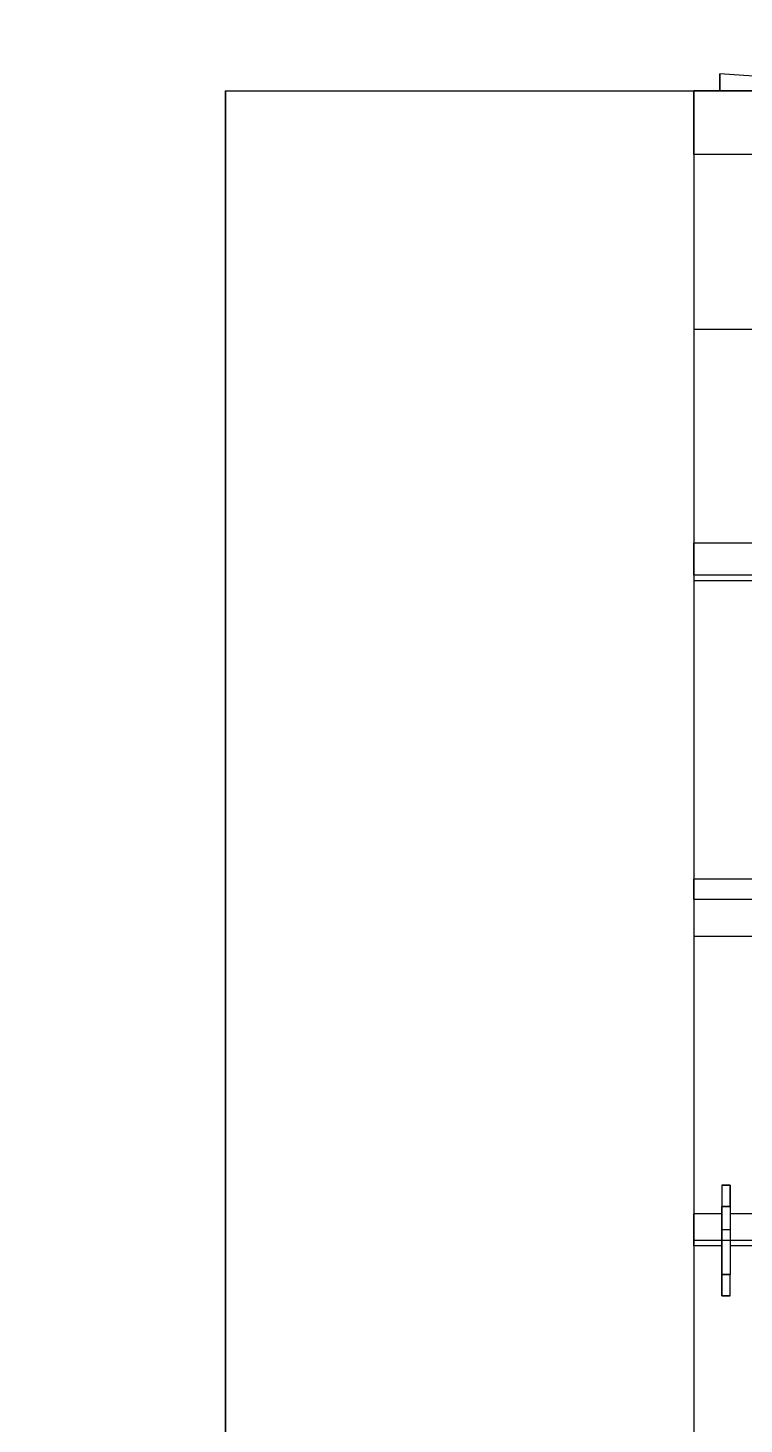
# Model space of a CAD drawing. Header units: inches. Extents: x 517790 to 538444, y 301815 to 302461.
# Drawn here: x 517871.224 to 517872.961, y 302344.697 to 302348.085 of the extents above; entities that cross this region are included whole.
import ezdxf

# ---------------------------------------------------------------- set-up
doc = ezdxf.new("R2010")
doc.units = ezdxf.units.IN
doc.header["$MEASUREMENT"] = 0
doc.linetypes.add('BLAST PROOF PARTITION-EMBED 1_DWG$0$DIVIDE2', pattern=[0.625, 0.25, -0.125, 0, -0.125, 0, -0.125])
doc.layers.add('Layout', color=6, linetype='Continuous', lineweight=15)
doc.layers.add('硅胶总平面底图 工艺装置区', color=253, linetype='Continuous')
doc.layers.add('硅胶总平面底图0804', color=253, linetype='Continuous')

msp = doc.modelspace()

# ---------------------------------------------------------------- linework, layer by layer
at = {"layer": 'Layout', "color": 9, "lineweight": -3}
msp.add_arc((517876.9169, 302345.3007), 11.9999, 86.22389, 180, dxfattribs=at)
at = {"layer": '硅胶总平面底图 工艺装置区', "color": 253, "linetype": 'Continuous', "lineweight": -3}
for p, q in [((517872.9018, 302347.9672), (517872.9017, 302347.9323)), ((517872.9023, 302347.9734), (517872.9018, 302347.9672)), ((517872.9022, 302347.9323), (517872.9023, 302347.9734)), ((517873.0067, 302347.9663), (517872.9023, 302347.9734)), ((517874.6993, 302347.9323), (517872.8393, 302347.9323)), ((517872.8393, 302347.7773), (517872.8393, 302347.9323)), ((517872.8393, 302347.9323), (517872.8393, 302339.6658)), ((517872.8393, 302347.9323), (517872.9943, 302347.9323)), ((517874.6993, 302347.7773), (517872.8393, 302347.7773)), ((517872.8393, 302347.3537), (517873.0055, 302347.3537)), ((517873.79, 302346.8344), (517872.8393, 302346.8344)), ((517872.8393, 302346.7569), (517872.8393, 302346.8344)), ((517873.79, 302346.7569), (517872.8393, 302346.7569)), ((517872.8393, 302346.744), (517872.9943, 302346.744)), ((517874.6993, 302346.0196), (517872.8393, 302346.0196)), ((517872.8393, 302345.97), (517872.8393, 302346.0196)), ((517874.6993, 302345.97), (517872.8393, 302345.97)), ((517872.8393, 302345.8812), (517873.0042, 302345.8812)), ((517872.9272, 302345.2767), (517872.9065, 302345.2767)), ((517872.9065, 302345.2767), (517872.9272, 302345.2767)), ((517872.9065, 302345.2767), (517872.9065, 302345.225)), ((517872.9065, 302345.2767), (517872.9065, 302345.225)), ((517872.9272, 302345.225), (517872.9272, 302345.2767)), ((517872.9272, 302345.2767), (517872.9272, 302345.225)), ((517872.9065, 302345.225), (517872.9272, 302345.225)), ((517872.9272, 302345.225), (517872.9065, 302345.225)), ((517872.9065, 302345.0597), (517872.9065, 302345.225)), ((517872.9065, 302345.225), (517872.9065, 302345.0597)), ((517872.9272, 302345.225), (517872.9065, 302345.225)), ((517872.9272, 302345.225), (517872.9272, 302345.0597)), ((517872.9272, 302345.225), (517872.9272, 302345.0597)), ((517872.8393, 302345.1294), (517872.8393, 302345.2069)), ((517872.9065, 302345.2069), (517872.8393, 302345.2069)), ((517874.6115, 302345.2069), (517872.9272, 302345.2069)), ((517872.9272, 302345.1682), (517872.9065, 302345.1682)), ((517874.6993, 302345.1424), (517872.8393, 302345.1424)), ((517872.9065, 302345.1294), (517872.8393, 302345.1294)), ((517874.6115, 302345.1294), (517872.9272, 302345.1294)), ((517872.9065, 302345.0597), (517872.9065, 302345.008)), ((517872.9065, 302345.008), (517872.9065, 302345.0597)), ((517872.9272, 302345.0597), (517872.9065, 302345.0597)), ((517872.9065, 302345.0597), (517872.9272, 302345.0597)), ((517872.9272, 302345.0597), (517872.9065, 302345.0597)), ((517872.9272, 302345.008), (517872.9272, 302345.0597)), ((517872.9272, 302345.008), (517872.9272, 302345.0597)), ((517872.9065, 302345.008), (517872.9272, 302345.008)), ((517872.9272, 302345.008), (517872.9065, 302345.008))]:
    msp.add_line(p, q, dxfattribs=at)
at = {"layer": '硅胶总平面底图 工艺装置区', "linetype": 'BLAST PROOF PARTITION-EMBED 1_DWG$0$DIVIDE2', "lineweight": -3, "ltscale": 400}
for q in [(517871.7027, 302284.8998), (517894.8488, 302347.9323)]:
    msp.add_line((517871.7027, 302347.9323), q, dxfattribs=at)
at = {"layer": '硅胶总平面底图0804', "color": 253, "linetype": 'Continuous', "lineweight": 20}
for p, q in [((517894.8488, 302347.9323), (517871.7024, 302347.9323)), ((517871.7024, 302347.9323), (517871.7024, 302284.8998))]:
    msp.add_line(p, q, dxfattribs=at)

doc.saveas('drawing.dxf')
